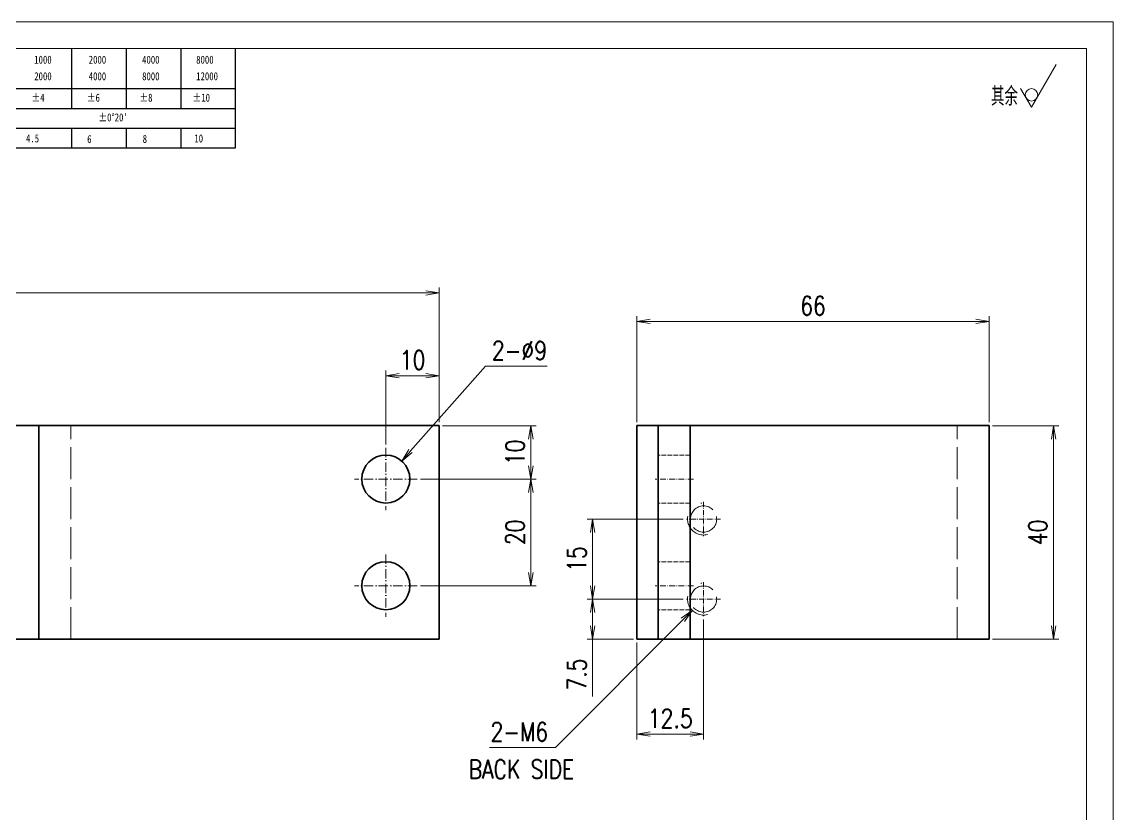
# Model space of a CAD drawing. Header units: millimetres. Extents: x 1333 to 359964, y -52803 to -5704.
# Drawn here: x 178264.7 to 178469.1, y -26253.1 to -26104.6 of the extents above; entities that cross this region are included whole.
import ezdxf

# ---------------------------------------------------------------- set-up
doc = ezdxf.new("R2010")
doc.units = ezdxf.units.MM
doc.header["$LTSCALE"] = 0.5
for name, pattern in [('AM_ISO02W050x2', [3.75, 3, -0.75]), ('AM_ISO08W050x2', [9, 6, -0.75, 1.5, -0.75]), ('DASHDOT', [18.5, 12, -3, 0.5, -3]), ('DASHED', [15, 12, -3]), ('DASHSPACE', [30, 12, -18]), ('DOT2', [0.125, 0, -0.125])]:
    doc.linetypes.add(name, pattern=pattern)
for name, color, linetype, lineweight in [('中心线', 2, 'AM_ISO08W050x2', 18), ('图框', 7, 'Continuous', 18), ('标注线', 3, 'Continuous', 18), ('虚线', 1, 'AM_ISO02W050x2', 18)]:
    doc.layers.add(name, color=color, linetype=linetype, lineweight=lineweight)
doc.layers.add('图\\M+19E79\\M+195B6\\M+18E9A', color=7, linetype='Continuous')
doc.layers.add('打印', color=7, linetype='Continuous', lineweight=15, plot=False)
doc.layers.add('打印-禁用', color=7, linetype='Continuous', lineweight=15, plot=False)
doc.styles.add('DIM', font='romans.shx', dxfattribs={"width": 0.8, "bigfont": 'bigfont.shx'})
doc.styles.add('国标', font='simfang.ttf', dxfattribs={"width": 0.8})
doc.styles.add('机械长仿宋', font='gbenor.shx', dxfattribs={"height": 1, "bigfont": 'gbcbig.shx'})
doc.dimstyles.new('DEH 1-1$0', dxfattribs={"dimtxt": 3.5, "dimasz": 2.5, "dimexe": 1, "dimexo": 0.625, "dimgap": 1.2, "dimtad": 1, "dimzin": 9, "dimdsep": 46, "dimtxsty": 'DIM', "dimblk": 'OPEN', "dimcen": 0, "dimclrd": 8, "dimclre": 8, "dimclrt": 2, "dimazin": 2, "dimtfac": 0.5, "dimtmove": 0, "dimatfit": 3, "dimldrblk": 'OPEN', "dimfxl": 0, "dimtolj": 2, "dimlwd": 18, "dimlwe": 18, "dimarcsym": 0})
doc.dimstyles.new('DEH 1-1$3', dxfattribs={"dimtxt": 3.5, "dimasz": 2.5, "dimexe": 1, "dimexo": 0.625, "dimgap": 1.2, "dimtad": 1, "dimtoh": 1, "dimdsep": 46, "dimtxsty": 'DIM', "dimblk": 'OPEN', "dimcen": 0, "dimclrd": 8, "dimclre": 8, "dimclrt": 2, "dimazin": 2, "dimtfac": 0.5, "dimtofl": 0, "dimtmove": 0, "dimatfit": 3, "dimldrblk": 'OPEN', "dimfxl": 0, "dimtolj": 2, "dimlwd": 18, "dimlwe": 18, "dimarcsym": 0})

# ---------------------------------------------------------------- blocks, each defined once
blk = doc.blocks.new('GZDEH零件A3图框V01版')
at = {"layer": '图\\M+19E79\\M+195B6\\M+18E9A', "color": 9}
for p, q in [((3082.42, -1561.98), (3082.42, -1554.46)), ((3092.64, -1561.98), (3092.64, -1554.46)), ((3102.86, -1561.98), (3102.86, -1554.46)), ((3113.09, -1573.08), (3113.09, -1554.46)), ((2996.09, -1561.98), (3113.09, -1561.98)), ((3082.42, -1565.68), (3082.42, -1561.98)), ((3092.64, -1565.68), (3092.64, -1561.98)), ((3102.86, -1565.68), (3102.86, -1561.98)), ((2996.09, -1565.68), (3113.09, -1565.68)), ((2996.09, -1569.38), (3113.09, -1569.38)), ((3082.42, -1573.08), (3082.42, -1569.48)), ((3092.64, -1573.08), (3092.64, -1569.38)), ((3102.86, -1573.08), (3102.86, -1569.38)), ((2990.09, -1573.08), (3113.09, -1573.08))]:
    blk.add_line(p, q, dxfattribs=at)
at = {"layer": '图框', "linetype": 'Continuous'}
for p, q in [((3272.49, -1554.46), (2882.49, -1554.46)), ((3272.49, -1832.96), (3272.49, -1554.46))]:
    blk.add_line(p, q, dxfattribs=at)
at = {"layer": '打印-禁用', "linetype": 'Continuous'}
for p, q in [((3277.49, -1549.46), (2857.49, -1549.46)), ((3277.49, -1846.46), (3277.49, -1549.46))]:
    blk.add_line(p, q, dxfattribs=at)
at = {"layer": '图\\M+19E79\\M+195B6\\M+18E9A', "color": 9, "style": '国标', "width": 0.8}
for s, p in [('1000', (3075.36, -1557.31)), ('2000', (3085.57, -1557.31)), ('4000', (3095.57, -1557.31)), ('8000', (3105.7, -1557.31)), ('2000', (3075.36, -1560.41)), ('4000', (3085.57, -1560.41)), ('8000', (3095.57, -1560.41)), ('12000', (3105.7, -1560.41)), ('±4', (3074.85, -1564.42)), ('±6', (3085.22, -1564.42)), ('±8', (3095.06, -1564.42)), ('±10', (3105.02, -1564.42)), ("±0%%D20'", (3087.38, -1568.12)), ('4.5', (3073.82, -1572.05)), ('6', (3085.28, -1572.19)), ('8', (3095.68, -1572.15)), ('10', (3105.36, -1572.06))]:
    blk.add_text(s, height=1.5, dxfattribs=at).set_placement(p)
blk = doc.blocks.new('DEH A3')
at = {"layer": '图框'}
blk.add_blockref('GZDEH零件A3图框V01版', (-2857.49, 1846.46), dxfattribs=at)
blk = doc.blocks.new('_Open')
at = {"color": 0, "linetype": 'ByBlock', "lineweight": -2}
for p, q in [((-1, 0.167), (0, 0)), ((-1, -0.167), (0, 0)), ((0, 0), (-1, 0))]:
    blk.add_line(p, q, dxfattribs=at)
blk = doc.blocks.new('*D313')
at = {"layer": 'Defpoints', "color": 0, "transparency": 16777216}
for p in [(178342.87, -26155.37), (178108.87, -26180.24), (178342.87, -26180.24)]:
    blk.add_point(p, dxfattribs=at)
at = {"layer": '标注线', "color": 8, "lineweight": 18, "transparency": 16777216}
for p, q in [((178108.87, -26179.61), (178108.87, -26154.37)), ((178111.37, -26155.37), (178340.37, -26155.37)), ((178342.87, -26179.61), (178342.87, -26154.37))]:
    blk.add_line(p, q, dxfattribs=at)
at = {"layer": '标注线', "color": 8, "lineweight": 18, "transparency": 16777216, "xscale": 2.5, "yscale": 2.5, "zscale": 2.5, "rotation": 180}
blk.add_blockref('_Open', (178108.87, -26155.37), dxfattribs=at)
at = {"layer": '标注线', "color": 8, "lineweight": 18, "transparency": 16777216, "xscale": 2.5, "yscale": 2.5, "zscale": 2.5}
blk.add_blockref('_Open', (178342.87, -26155.37), dxfattribs=at)
at = {"layer": '标注线', "color": 2, "transparency": 16777216, "insert": (178225.87, -26152.42), "char_height": 3.5, "attachment_point": 5, "style": 'DIM'}
blk.add_mtext('\\A2;234', dxfattribs=at)
blk = doc.blocks.new('*D314')
at = {"layer": 'Defpoints', "color": 0, "transparency": 16777216}
for p in [(178445.9, -26160.7), (178379.9, -26180.24), (178445.9, -26180.24)]:
    blk.add_point(p, dxfattribs=at)
at = {"layer": '标注线', "color": 8, "lineweight": 18, "transparency": 16777216}
for p, q in [((178379.9, -26179.61), (178379.9, -26159.7)), ((178445.9, -26179.61), (178445.9, -26159.7)), ((178382.4, -26160.7), (178443.4, -26160.7))]:
    blk.add_line(p, q, dxfattribs=at)
at = {"layer": '标注线', "color": 8, "lineweight": 18, "transparency": 16777216, "xscale": 2.5, "yscale": 2.5, "zscale": 2.5, "rotation": 180}
blk.add_blockref('_Open', (178379.9, -26160.7), dxfattribs=at)
at = {"layer": '标注线', "color": 8, "lineweight": 18, "transparency": 16777216, "xscale": 2.5, "yscale": 2.5, "zscale": 2.5}
blk.add_blockref('_Open', (178445.9, -26160.7), dxfattribs=at)
at = {"layer": '标注线', "color": 2, "transparency": 16777216, "insert": (178412.9, -26157.75), "char_height": 3.5, "attachment_point": 5, "style": 'DIM'}
blk.add_mtext('\\A2;66', dxfattribs=at)
blk = doc.blocks.new('*D315')
at = {"layer": 'Defpoints', "color": 0, "transparency": 16777216}
for p in [(178445.9, -26180.24), (178445.9, -26220.24), (178457.97, -26220.24)]:
    blk.add_point(p, dxfattribs=at)
at = {"layer": '标注线', "color": 8, "lineweight": 18, "transparency": 16777216}
for p, q in [((178446.53, -26180.24), (178458.97, -26180.24)), ((178457.97, -26182.74), (178457.97, -26217.74)), ((178446.53, -26220.24), (178458.97, -26220.24))]:
    blk.add_line(p, q, dxfattribs=at)
at = {"layer": '标注线', "color": 8, "lineweight": 18, "transparency": 16777216, "xscale": 2.5, "yscale": 2.5, "zscale": 2.5}
for p, rotation in [((178457.97, -26180.24), 90), ((178457.97, -26220.24), 270)]:
    blk.add_blockref('_Open', p, dxfattribs=dict(at, rotation=rotation))
at = {"layer": '标注线', "color": 2, "transparency": 16777216, "insert": (178455.02, -26200.24), "char_height": 3.5, "attachment_point": 5, "rotation": 90, "style": 'DIM'}
blk.add_mtext('\\A2;40', dxfattribs=at)
blk = doc.blocks.new('*D320')
at = {"layer": 'Defpoints', "color": 0, "transparency": 16777216}
for p in [(178342.87, -26180.24), (178360.03, -26180.24), (178338.72, -26190.24)]:
    blk.add_point(p, dxfattribs=at)
at = {"layer": '标注线', "color": 8, "lineweight": 18, "transparency": 16777216}
for p, q in [((178343.5, -26180.24), (178361.03, -26180.24)), ((178360.03, -26187.74), (178360.03, -26182.74)), ((178339.35, -26190.24), (178361.03, -26190.24))]:
    blk.add_line(p, q, dxfattribs=at)
at = {"layer": '标注线', "color": 8, "lineweight": 18, "transparency": 16777216, "xscale": 2.5, "yscale": 2.5, "zscale": 2.5}
for p, rotation in [((178360.03, -26180.24), 90), ((178360.03, -26190.24), 270)]:
    blk.add_blockref('_Open', p, dxfattribs=dict(at, rotation=rotation))
at = {"layer": '标注线', "color": 2, "transparency": 16777216, "insert": (178357.08, -26185.24), "char_height": 3.5, "attachment_point": 5, "rotation": 90, "style": 'DIM'}
blk.add_mtext('\\A2;10', dxfattribs=at)
blk = doc.blocks.new('*D321')
at = {"layer": 'Defpoints', "color": 0, "transparency": 16777216}
for p in [(178342.87, -26170.88), (178342.87, -26180.24), (178332.87, -26184.39)]:
    blk.add_point(p, dxfattribs=at)
at = {"layer": '标注线', "color": 8, "lineweight": 18, "transparency": 16777216}
for p, q in [((178332.87, -26183.76), (178332.87, -26169.88)), ((178342.87, -26179.61), (178342.87, -26169.88)), ((178335.37, -26170.88), (178340.37, -26170.88))]:
    blk.add_line(p, q, dxfattribs=at)
at = {"layer": '标注线', "color": 8, "lineweight": 18, "transparency": 16777216, "xscale": 2.5, "yscale": 2.5, "zscale": 2.5, "rotation": 180}
blk.add_blockref('_Open', (178332.87, -26170.88), dxfattribs=at)
at = {"layer": '标注线', "color": 8, "lineweight": 18, "transparency": 16777216, "xscale": 2.5, "yscale": 2.5, "zscale": 2.5}
blk.add_blockref('_Open', (178342.87, -26170.88), dxfattribs=at)
at = {"layer": '标注线', "color": 2, "transparency": 16777216, "insert": (178337.87, -26167.93), "char_height": 3.5, "attachment_point": 5, "style": 'DIM'}
blk.add_mtext('\\A2;10', dxfattribs=at)
blk = doc.blocks.new('*D322')
at = {"layer": 'Defpoints', "color": 0, "transparency": 16777216}
for p in [(178338.72, -26190.24), (178338.72, -26210.24), (178360.03, -26210.24)]:
    blk.add_point(p, dxfattribs=at)
at = {"layer": '标注线', "color": 8, "lineweight": 18, "transparency": 16777216}
for p, q in [((178339.35, -26190.24), (178361.03, -26190.24)), ((178360.03, -26192.74), (178360.03, -26207.74)), ((178339.35, -26210.24), (178361.03, -26210.24))]:
    blk.add_line(p, q, dxfattribs=at)
at = {"layer": '标注线', "color": 8, "lineweight": 18, "transparency": 16777216, "xscale": 2.5, "yscale": 2.5, "zscale": 2.5}
for p, rotation in [((178360.03, -26190.24), 90), ((178360.03, -26210.24), 270)]:
    blk.add_blockref('_Open', p, dxfattribs=dict(at, rotation=rotation))
at = {"layer": '标注线', "color": 2, "transparency": 16777216, "insert": (178357.08, -26200.24), "char_height": 3.5, "attachment_point": 5, "rotation": 90, "style": 'DIM'}
blk.add_mtext('\\A2;20', dxfattribs=at)
blk = doc.blocks.new('*D323')
at = {"layer": 'Defpoints', "color": 0, "transparency": 16777216}
for p in [(178389.2, -26212.73), (178371.61, -26220.24), (178379.9, -26220.24)]:
    blk.add_point(p, dxfattribs=at)
at = {"layer": '标注线', "color": 8, "lineweight": 18, "transparency": 16777216}
for p, q in [((178388.58, -26212.73), (178370.61, -26212.73)), ((178371.61, -26215.23), (178371.61, -26217.74)), ((178379.28, -26220.24), (178370.61, -26220.24)), ((178371.61, -26220.24), (178371.61, -26231))]:
    blk.add_line(p, q, dxfattribs=at)
at = {"layer": '标注线', "color": 8, "lineweight": 18, "transparency": 16777216, "xscale": 2.5, "yscale": 2.5, "zscale": 2.5}
for p, rotation in [((178371.61, -26212.73), 90), ((178371.61, -26220.24), 270)]:
    blk.add_blockref('_Open', p, dxfattribs=dict(at, rotation=rotation))
at = {"layer": '标注线', "color": 2, "transparency": 16777216, "insert": (178368.66, -26226.87), "char_height": 3.5, "attachment_point": 5, "rotation": 90, "style": 'DIM'}
blk.add_mtext('\\A2;7.5', dxfattribs=at)
blk = doc.blocks.new('*D324')
at = {"layer": 'Defpoints', "color": 0, "transparency": 16777216}
for p in [(178392.4, -26215.93), (178379.9, -26220.24), (178392.4, -26238.04)]:
    blk.add_point(p, dxfattribs=at)
at = {"layer": '标注线', "color": 8, "lineweight": 18, "transparency": 16777216}
for p, q in [((178392.4, -26216.56), (178392.4, -26239.04)), ((178379.9, -26220.86), (178379.9, -26239.04)), ((178382.4, -26238.04), (178389.9, -26238.04))]:
    blk.add_line(p, q, dxfattribs=at)
at = {"layer": '标注线', "color": 8, "lineweight": 18, "transparency": 16777216, "xscale": 2.5, "yscale": 2.5, "zscale": 2.5, "rotation": 180}
blk.add_blockref('_Open', (178379.9, -26238.04), dxfattribs=at)
at = {"layer": '标注线', "color": 8, "lineweight": 18, "transparency": 16777216, "xscale": 2.5, "yscale": 2.5, "zscale": 2.5}
blk.add_blockref('_Open', (178392.4, -26238.04), dxfattribs=at)
at = {"layer": '标注线', "color": 2, "transparency": 16777216, "insert": (178386.15, -26235.09), "char_height": 3.5, "attachment_point": 5, "style": 'DIM'}
blk.add_mtext('\\A2;12.5', dxfattribs=at)
blk = doc.blocks.new('*D325')
at = {"layer": 'Defpoints', "color": 0, "transparency": 16777216}
for p in [(178389.2, -26197.73), (178371.61, -26212.73), (178389.2, -26212.73)]:
    blk.add_point(p, dxfattribs=at)
at = {"layer": '标注线', "color": 8, "lineweight": 18, "transparency": 16777216}
for p, q in [((178388.58, -26197.73), (178370.61, -26197.73)), ((178371.61, -26200.23), (178371.61, -26210.23)), ((178388.58, -26212.73), (178370.61, -26212.73))]:
    blk.add_line(p, q, dxfattribs=at)
at = {"layer": '标注线', "color": 8, "lineweight": 18, "transparency": 16777216, "xscale": 2.5, "yscale": 2.5, "zscale": 2.5}
for p, rotation in [((178371.61, -26197.73), 90), ((178371.61, -26212.73), 270)]:
    blk.add_blockref('_Open', p, dxfattribs=dict(at, rotation=rotation))
at = {"layer": '标注线', "color": 2, "transparency": 16777216, "insert": (178368.66, -26205.23), "char_height": 3.5, "attachment_point": 5, "rotation": 90, "style": 'DIM'}
blk.add_mtext('\\A2;15', dxfattribs=at)
blk = doc.blocks.new('*D326')
at = {"layer": 'Defpoints', "color": 0, "transparency": 16777216}
for p in [(178335.85, -26186.86), (178329.9, -26193.61)]:
    blk.add_point(p, dxfattribs=at)
at = {"layer": '标注线', "color": 8, "lineweight": 18, "transparency": 16777216}
for p, q in [((178351.51, -26169.1), (178337.5, -26184.98)), ((178363.11, -26169.1), (178351.51, -26169.1))]:
    blk.add_line(p, q, dxfattribs=at)
at = {"layer": '标注线', "color": 8, "lineweight": 18, "transparency": 16777216, "xscale": 2.5, "yscale": 2.5, "zscale": 2.5, "rotation": 228.5983056483769}
blk.add_blockref('_Open', (178335.85, -26186.86), dxfattribs=at)
at = {"layer": '标注线', "color": 2, "transparency": 16777216, "insert": (178357.91, -26166.15), "char_height": 3.5, "attachment_point": 5, "style": 'DIM'}
blk.add_mtext('\\A2;{\\Fromans,bigfont|c134;2-∅9}', dxfattribs=at)
blk = doc.blocks.new('*D327')
at = {"layer": 'Defpoints', "color": 0, "transparency": 16777216}
for p in [(178394.52, -26210.61), (178390.28, -26214.86)]:
    blk.add_point(p, dxfattribs=at)
at = {"layer": '标注线', "color": 8, "lineweight": 18, "transparency": 16777216}
for p, q in [((178364.67, -26240.56), (178388.52, -26216.63)), ((178352.27, -26240.56), (178364.67, -26240.56))]:
    blk.add_line(p, q, dxfattribs=at)
at = {"layer": '标注线', "color": 8, "lineweight": 18, "transparency": 16777216, "xscale": 2.5, "yscale": 2.5, "zscale": 2.5, "rotation": 45.09239790786894}
blk.add_blockref('_Open', (178390.28, -26214.86), dxfattribs=at)
at = {"layer": '标注线', "color": 2, "transparency": 16777216, "insert": (178357.87, -26237.61), "char_height": 3.5, "attachment_point": 5, "style": 'DIM'}
blk.add_mtext('\\A2;2-M6', dxfattribs=at)
blk = doc.blocks.new('FINISHER_NON')
at = {"layer": '标注线'}
for p, q in [((0, 0), (4.62, 8)), ((-2.02, 3.5), (0, 0))]:
    blk.add_line(p, q, dxfattribs=at)
blk.add_circle((0, 2.33), 1.17, dxfattribs=at)
blk = doc.blocks.new('其余不去材料')
at = {"layer": '标注线'}
blk.add_blockref('FINISHER_NON', (0, 0), dxfattribs=at)
at = {"layer": '标注线', "color": 7, "linetype": 'DOT2', "style": '机械长仿宋'}
blk.add_text('其余', height=3.5, dxfattribs=at).set_placement((-7.56, 0.3))

msp = doc.modelspace()

# ---------------------------------------------------------------- linework, layer by layer
at = {"color": 7, "lineweight": 35}
for p, q in [((178265.874, -26180.236), (178116.874, -26180.236)), ((178267.874, -26220.236), (178267.874, -26180.236)), ((178342.874, -26180.236), (178275.874, -26180.236)), ((178342.874, -26220.236), (178342.874, -26180.236)), ((178379.9, -26220.236), (178379.9, -26180.236)), ((178383.9, -26220.236), (178383.9, -26180.236)), ((178389.9, -26220.236), (178389.9, -26180.236)), ((178437.9, -26180.236), (178391.9, -26180.236)), ((178445.9, -26220.236), (178445.9, -26180.236)), ((178265.874, -26220.236), (178116.874, -26220.236)), ((178342.874, -26220.236), (178275.874, -26220.236)), ((178437.9, -26220.236), (178391.9, -26220.236))]:
    msp.add_line(p, q, dxfattribs=at)
at = {"color": 7, "lineweight": 35, "ltscale": 0.05}
for p, q in [((178267.874, -26180.236), (178265.874, -26180.236)), ((178391.9, -26180.236), (178389.9, -26180.236)), ((178267.874, -26220.236), (178265.874, -26220.236)), ((178391.9, -26220.236), (178389.9, -26220.236))]:
    msp.add_line(p, q, dxfattribs=at)
at = {"color": 7, "lineweight": 35, "ltscale": 0.2}
for p, q in [((178275.874, -26180.236), (178267.874, -26180.236)), ((178445.9, -26180.236), (178437.9, -26180.236)), ((178275.874, -26220.236), (178267.874, -26220.236)), ((178445.9, -26220.236), (178437.9, -26220.236))]:
    msp.add_line(p, q, dxfattribs=at)
at = {"color": 7, "lineweight": 35, "ltscale": 0.100004}
for p, q in [((178383.901, -26180.236), (178379.9, -26180.236)), ((178383.901, -26220.236), (178379.9, -26220.236))]:
    msp.add_line(p, q, dxfattribs=at)
at = {"color": 7, "lineweight": 35, "ltscale": 0.15}
for p, q in [((178383.9, -26180.236), (178389.9, -26180.236)), ((178383.9, -26220.236), (178389.9, -26220.236))]:
    msp.add_line(p, q, dxfattribs=at)
at = {"color": 7, "lineweight": 35}
for centre in [(178332.874, -26190.236), (178332.874, -26210.236)]:
    msp.add_circle(centre, 4.5, dxfattribs=at)
at = {"color": 7, "linetype": 'DASHSPACE', "lineweight": 13}
for centre in [(178392.4, -26197.735), (178392.4, -26212.735)]:
    msp.add_arc(centre, 3, 169.99999, 100.00001, dxfattribs=at)
at = {"layer": '中心线', "linetype": 'DASHDOT', "lineweight": 13, "ltscale": 0.2925}
for p, q in [((178332.874, -26184.386), (178332.874, -26196.086)), ((178332.874, -26204.386), (178332.874, -26216.086))]:
    msp.add_line(p, q, dxfattribs=at)
at = {"layer": '中心线', "linetype": 'DASHDOT', "lineweight": 13, "ltscale": 0.292502}
for p, q in [((178338.724, -26190.236), (178327.024, -26190.236)), ((178338.724, -26210.236), (178327.024, -26210.236))]:
    msp.add_line(p, q, dxfattribs=at)
at = {"layer": '中心线', "linetype": 'DASHDOT', "lineweight": 13, "ltscale": 0.180014}
for p, q in [((178390.5, -26190.236), (178383.3, -26190.236)), ((178390.5, -26210.236), (178383.3, -26210.236))]:
    msp.add_line(p, q, dxfattribs=at)
at = {"layer": '中心线', "linetype": 'DASHDOT', "lineweight": 13, "ltscale": 0.159802}
for p, q in [((178392.4, -26194.539), (178392.4, -26200.931)), ((178395.596, -26197.735), (178389.204, -26197.735)), ((178392.4, -26209.539), (178392.4, -26215.931)), ((178395.596, -26212.735), (178389.204, -26212.735))]:
    msp.add_line(p, q, dxfattribs=at)
at = {"layer": '打印'}
msp.add_lwpolyline([(178049.131, -26104.55), (178469.131, -26104.55), (178469.131, -26401.55), (178049.131, -26401.55)], close=True, dxfattribs=at)
at = {"layer": '虚线', "linetype": 'DASHED', "lineweight": 13}
for p, q in [((178273.874, -26220.236), (178273.874, -26180.236)), ((178439.9, -26220.236), (178439.9, -26180.236))]:
    msp.add_line(p, q, dxfattribs=at)
at = {"layer": '虚线', "linetype": 'DASHED', "lineweight": 13, "ltscale": 0.15}
for p, q in [((178389.9, -26185.736), (178383.9, -26185.736)), ((178389.9, -26194.736), (178383.9, -26194.736)), ((178389.9, -26205.736), (178383.9, -26205.736)), ((178389.9, -26214.736), (178383.9, -26214.736))]:
    msp.add_line(p, q, dxfattribs=at)
at = {"layer": '虚线', "linetype": 'DASHED', "lineweight": 13}
for centre in [(178392.4, -26197.735), (178392.4, -26212.735)]:
    msp.add_circle(centre, 2.459, dxfattribs=at)

# ---------------------------------------------------------------- block references
at = {"layer": '图框'}
msp.add_blockref('DEH A3', (178049.131, -26401.55), dxfattribs=at)
at = {"layer": '标注线'}
msp.add_blockref('其余不去材料', (178453.818, -26120.561), dxfattribs=at)

# ---------------------------------------------------------------- texts
at = {"layer": '标注线', "color": 2, "insert": (178348.352, -26242.883), "char_height": 3.5, "width": 33.35844, "attachment_point": 1, "style": 'DIM'}
msp.add_mtext('{\\Fromans,bigfont|c134;BACK SIDE}', dxfattribs=at)

# ---------------------------------------------------------------- dimensions: what is measured, and where the dimension line sits
at = {"layer": '标注线'}
for base, p1, p2, picture, middle in [((178342.874, -26155.366), (178108.874, -26180.236), (178342.874, -26180.236), '*D313', (178225.874, -26152.416)), ((178445.9, -26160.697), (178379.9, -26180.236), (178445.9, -26180.236), '*D314', (178412.9, -26157.747)), ((178342.874, -26170.88), (178332.874, -26184.386), (178342.874, -26180.236), '*D321', (178337.874, -26167.93)), ((178392.4, -26238.044), (178379.9, -26220.236), (178392.4, -26215.931), '*D324', (178386.15, -26235.094))]:
    dim = msp.add_linear_dim(base=base, p1=p1, p2=p2, dimstyle='DEH 1-1$0', dxfattribs=at)
    dim.commit()
    dim.dimension.update_dxf_attribs({"geometry": picture, "text_midpoint": middle})
dim = msp.add_diameter_dim_2p(p1=(178329.898, -26193.611), p2=(178335.85, -26186.86), text='{\\Fromans,bigfont|c134;2-<>}', dimstyle='DEH 1-1$3', dxfattribs=at)
dim.commit()
dim.dimension.update_dxf_attribs({"geometry": '*D326', "text_midpoint": (178357.912, -26169.096), "dimtype": 163})
for base, p1, p2, picture, middle in [((178360.029, -26180.236), (178338.724, -26190.236), (178342.874, -26180.236), '*D320', (178357.079, -26185.236)), ((178457.969, -26220.236), (178445.9, -26180.236), (178445.9, -26220.236), '*D315', (178455.019, -26200.236)), ((178360.029, -26210.236), (178338.724, -26190.236), (178338.724, -26210.236), '*D322', (178357.079, -26200.236)), ((178371.607, -26212.735), (178389.204, -26197.735), (178389.204, -26212.735), '*D325', (178368.657, -26205.235)), ((178371.607, -26220.236), (178389.204, -26212.735), (178379.9, -26220.236), '*D323', (178368.657, -26226.869))]:
    dim = msp.add_linear_dim(base=base, p1=p1, p2=p2, angle=90, dimstyle='DEH 1-1$0', dxfattribs=at)
    dim.commit()
    dim.dimension.update_dxf_attribs({"geometry": picture, "text_midpoint": middle})
dim = msp.add_diameter_dim_2p(p1=(178394.518, -26210.61), p2=(178390.282, -26214.86), dimstyle='DEH 1-1$3', override={"dimpost": '2-M<>'}, dxfattribs=at)
dim.commit()
dim.dimension.update_dxf_attribs({"geometry": '*D327', "text_midpoint": (178357.867, -26240.558), "dimtype": 163})

doc.saveas('drawing.dxf')
